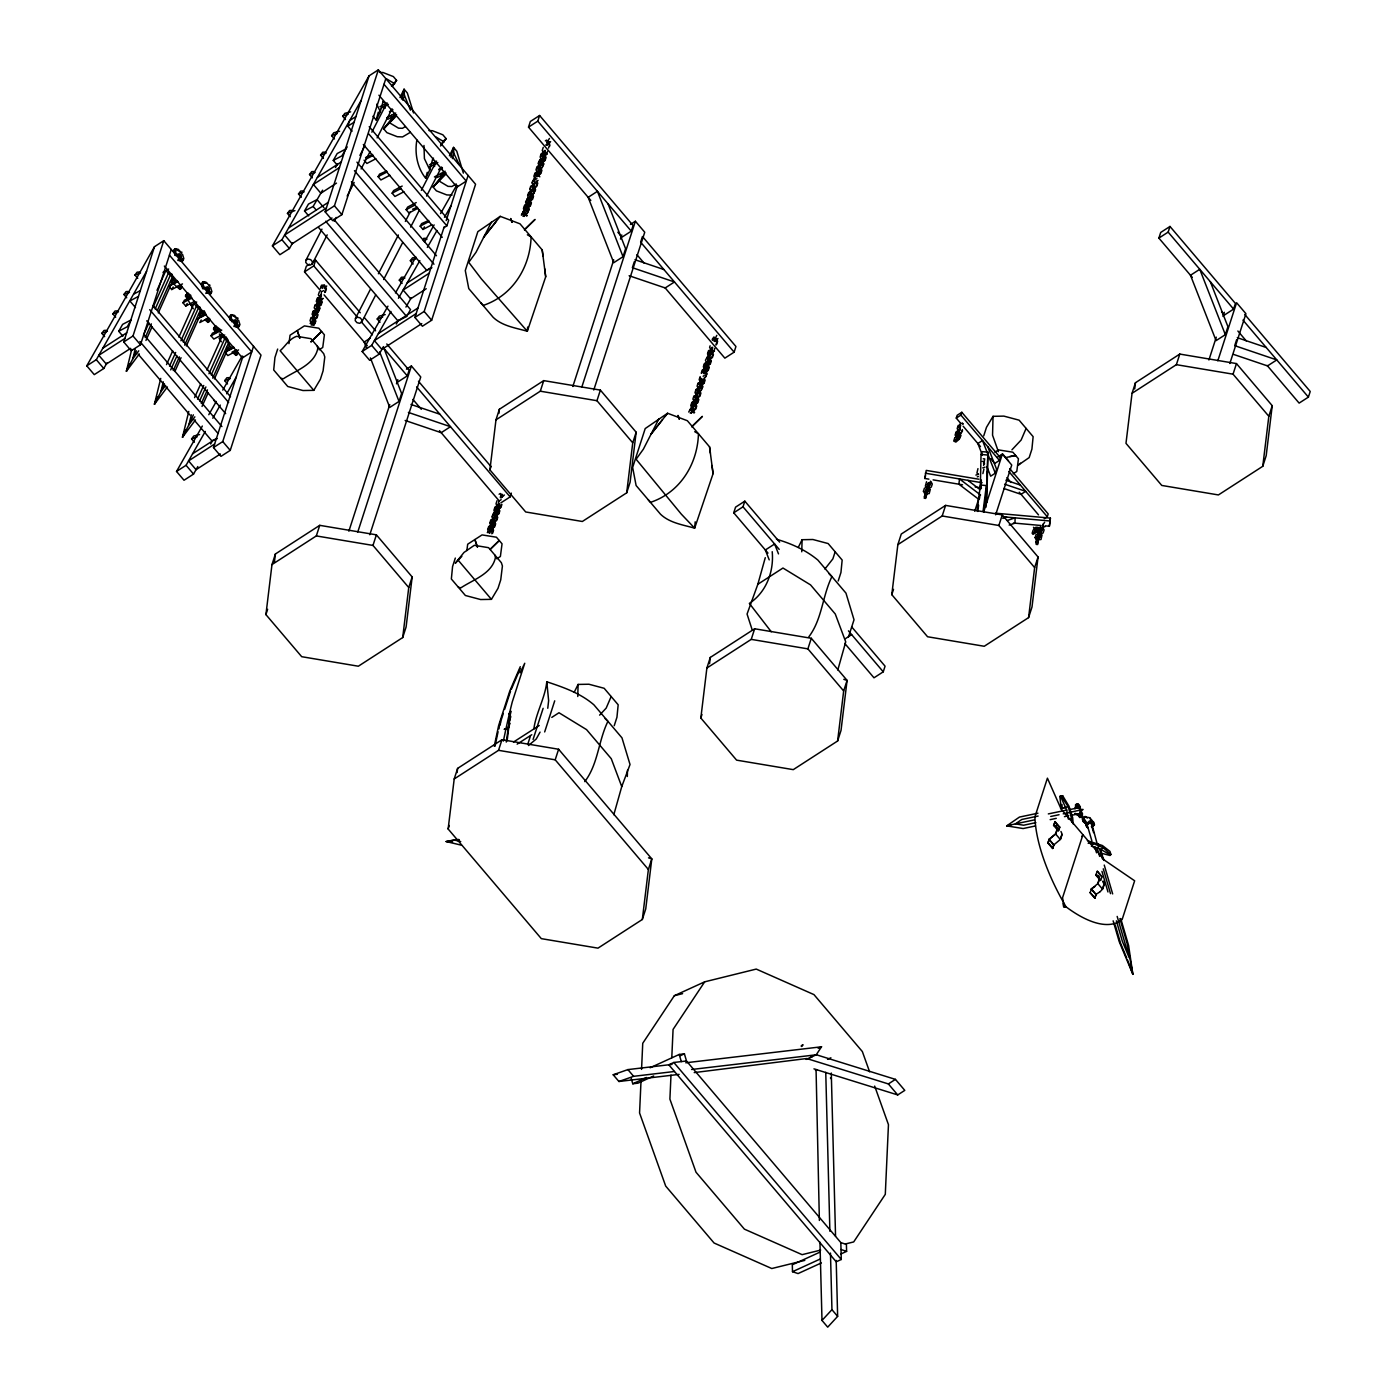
<?xml version="1.0" encoding="UTF-8"?>
<svg xmlns="http://www.w3.org/2000/svg" width="1397" height="1397" viewBox="0 0 1397 1397"><rect width="100%" height="100%" fill="white"/><g stroke="black" fill="none" stroke-linecap="round" stroke-linejoin="round"><path stroke-width="1.5" d="M1076.249 804.393L1076.284 808.217L1070.451 809.439M1082.099 813.037L1082.029 816.11L1078.886 814.014L1081.051 817.07M1082.431 813.281L1082.361 816.791L1079.689 817.524L1077.524 814.468L1080.684 816.547M980.292 488.775L981.043 454.444L981.951 451.633L987.906 452.157L986.823 502.344M981.148 488.706L981.34 479.992M983.907 469.182L982.877 473.618M985.863 507.338L987.906 452.157M1038.041 537.129L1039.42 529.515L1041.167 530.441L1040.782 534.946M1040.119 530.65L1040.503 526.163M1043.245 523.98L1042.878 528.468M1045.148 525.866L1049.374 526.232L1050.404 518.112L995.415 513.188M1050.404 518.112L1049.374 526.232M627.305 776.522L627.48 770.253M641.048 1080.3L639.564 1112.972L665.688 1186.07L714.077 1243.016L771.79 1268.528L804.794 1260.373M641.555 1069.404L642.742 1043.28L674.349 995.694L704.682 981.829L756.248 969.081L813.962 994.612L862.351 1051.557L869.615 1071.848M670.997 1075.149L669.896 1099.107L696.003 1172.205L744.409 1229.15L802.122 1254.663L820.685 1250.088M671.782 1057.721L673.075 1029.414L704.682 981.829M1060.515 796.22L1066.697 810.068L1068.338 819.061L1071.709 817.943L1068.041 806.471L1061.179 795.993L1059.834 796.447L1061.283 808.723L1068.041 806.471M416.882 140.032C414.49 153.111 417.266 167.832 425.666 178.24L429.787 169.875L432.651 159.241M423.972 145.463L424.409 158.612L429.787 169.875M527.664 327.02L527.315 331.246C515.598 327.928 502.239 326.042 493.158 317.311L468.763 288.603L465.288 270.547L477.844 231.658L500.231 216.343L519.998 223.817L542.211 249.941L543.031 256.262M695.2 521.814L694.658 528.153C682.941 524.835 669.6 522.949 660.519 514.218L636.106 485.51L632.649 467.454L645.204 428.565L667.574 413.25L687.359 420.724L709.554 446.848L710.392 453.169M321.956 229.143L305.978 260.174L305.751 262.426L307.497 264.487L310.169 265.116L312.23 263.963L327.195 234.871M312.23 263.963L312.439 261.71L310.71 259.667L308.021 259.021L305.978 260.174M370.415 289.284L355.449 318.376L355.222 320.629L356.968 322.672L359.64 323.318L361.683 322.166L375.671 295.011M361.683 322.166L361.91 319.913L360.164 317.87L357.492 317.224L355.449 318.376M384.367 108.337L384.629 105.578L387.144 104.181M384.908 106.242L385.066 104.758M385.101 108.267L385.328 105.997L387.371 104.862M433.838 166.54L434.1 163.781L435.829 163.641M434.38 164.444L434.519 162.96M434.572 166.47L434.799 164.2L436.842 163.065M547.764 708.262L548.637 700.613L546.786 681.788C563.393 687.289 580.349 693.139 593.882 704.804L621.979 737.86L630.03 764.508L621.752 786.598L613.807 814.73M265.919 614.61L271.978 564.58L275.401 553.98L319.738 525.342L376.387 534.841L412.167 576.944L406.108 626.974L402.703 637.556L358.348 666.212L301.7 656.695L265.919 614.61L267.63 609.302M274.388 562.327L275.401 553.98M402.703 637.556L408.745 587.526L412.167 576.944M489.91 469.881L495.97 419.851L499.375 409.269L543.73 380.613L600.378 390.112L636.159 432.214L630.099 482.244L626.694 492.827L582.339 521.483L525.691 511.966L489.91 469.881L491.046 466.354M448.14 828.997L454.2 778.967L457.622 768.385L501.96 739.729L558.608 749.246L651.805 858.876L645.746 908.906L642.323 919.488L597.986 948.144L541.32 938.644L448.14 828.997L449.275 825.47M498.886 413.425L499.375 409.269M457.116 772.558L457.622 768.385M498.991 728.867L499.393 725.584M500.213 725.113L500.597 721.847M506.273 742.086L510.743 710.951L507.146 740.689M626.694 492.827L632.736 442.797L636.159 432.214M642.323 919.488L648.383 869.475L651.805 858.876L648.505 857.845M700.84 718.041L706.882 668.01L710.305 657.428L754.659 628.772L811.308 638.289L847.088 680.391L841.029 730.404L837.606 741.004L793.269 769.642L736.603 760.143L700.84 718.041L701.975 714.513M709.554 663.68L710.305 657.428M837.606 741.004L843.666 690.974L847.088 680.391L843.788 679.344M891.792 594.651L897.852 544.638L901.275 534.038L945.612 505.4L1002.278 514.899L1038.058 557.001L1031.999 607.014L1028.576 617.614L984.239 646.27L927.573 636.753L891.792 594.651L893.504 589.359M928.9 479.154L924.692 478.455L926.246 470.405L978.826 479.223M926.211 490.923L927.94 483.362L930.123 483.886M928.289 484.462L928.516 482.611M928.778 489.212L928.621 490.522L926.875 489.701M1028.576 617.614L1034.636 567.584L1038.058 557.001M1132.041 393.308L1125.982 443.338L1161.763 485.44L1218.411 494.94L1262.766 466.301L1266.188 455.701L1272.23 405.689L1236.467 363.587L1179.801 354.07L1135.464 382.726L1132.041 393.308L1176.379 364.669L1179.801 354.07M1134.696 388.977L1135.464 382.726M1262.766 466.301L1268.825 416.271L1272.23 405.689M977.097 510.953L980.38 485.021L986.334 485.562L983.051 511.494M977.813 511.459L978.616 505.138M979.419 498.834L979.943 494.625M983.767 511.983L986.177 493.054M1037.325 538.805L1036.33 542.769L1037.814 542.909L1038.687 537.723L1037.342 538.037M1041.865 528.764L1042.057 527.333M288.952 343.627L290.052 335.193L304.424 325.903L318.795 328.208L324.401 334.809L322.742 347.469L319.145 349.791M466.86 550.523L467.698 544.201L482.052 534.911L496.441 537.216L502.047 543.817L500.388 556.477L496.791 558.8M1085.661 825.278L1086.202 824.195L1083.548 821.471L1082.658 818.171L1084.666 816.931L1090.131 817.751L1097.221 844.05M577.764 696.509L578.096 684.425L588.905 684.233L604.15 688.284L618.173 704.787L616.95 717.237L614.226 725.707M801.756 551.798L802.088 539.713L812.897 539.504L828.142 543.555L842.164 560.057L840.942 572.508L838.2 580.977M925.547 492.617L924.465 496.581L925.949 496.826L927.084 491.674L925.652 491.849M927.189 492.704L925.687 498.415L924.203 498.17L925.844 489.823L928.027 490.364L929.162 485.213L927.73 485.388M930.158 482.698L930.437 481.267M546.786 681.788C545.04 698.221 536.011 712.627 533.846 729.007M752.197 629.907L747.063 614.051L757.838 584.278L765.277 557.665M494.259 746.155L498.659 725.462L509.783 691.026L520.278 666.666M494.992 746.277L498.065 731.801M131.72 349.39L126.376 371.288L139.351 353.947M135.247 348.831L132.82 358.785L126.376 371.288L129.17 363.849M160.742 378.412L154.421 404.292L167.396 386.952M163.292 381.835L160.865 391.789L154.421 404.292L157.215 396.835M188.787 411.416L182.466 437.296L195.458 419.956M191.337 414.839L188.909 424.793L182.466 437.296L185.26 429.839M372.964 116.23L376.195 120.037L378.325 112.144M376.195 120.037L380.333 111.673L383.197 101.055M401.428 99.065L404.082 89.198L407.33 93.005L413.547 112.965M402.93 100.409L404.362 95.101L404.082 89.198L399.961 97.563M425.666 178.24L427.255 172.32M450.899 157.267L453.554 147.401L456.784 151.208L463.367 173.106M452.401 158.612L453.833 153.303L453.554 147.401L449.432 155.766M542.211 249.941L545.703 276.781L527.315 331.246L481.336 278.841L468.746 262.339L476.01 252.298L491.552 221.948M709.554 446.848L713.064 473.688L694.658 528.153L681.282 514.096L636.106 459.246L643.353 449.205L658.913 418.856M171.255 249.487L140.486 344.78L131.213 350.769L123.739 341.968L154.508 246.675L163.781 240.686L261.012 355.1L230.243 450.375L220.97 456.365L213.479 447.564L242.938 356.375M123.739 341.968L132.994 335.979L163.781 240.686M213.479 447.564L222.752 441.574L253.538 346.299M352.079 131.213L347.836 126.236L349.669 120.579L355.921 116.545M277.671 349.058L274.93 357.527L273.707 369.978L287.73 386.48L302.974 390.531L313.801 390.339L320.367 379.303L323.091 370.834L324.785 356.968L323.72 353.703L310.955 338.685L296.67 336.293C288.987 338.982 285.774 345.88 280.133 350.734L313.801 390.339M321.258 291.571L304.511 271.874L306.345 266.216L309.435 264.225M385.816 78.651L341.898 214.632L332.626 220.621L325.152 211.82L369.07 75.84L378.343 69.85L475.574 184.247L431.656 320.245L422.383 326.234L414.909 317.433L444.194 226.768M304.511 271.874L313.784 265.884L315.617 260.226L360.269 312.771M325.152 211.82L334.424 205.83L378.343 69.85M319.389 291.711L318.376 294.837L322.201 301.839L321.188 304.948L318.533 305.192M320.472 288.358L321.467 285.25L324.139 285.005L326.374 288.9L325.361 292.008M311.234 318.673L315.163 314.168L317.311 315.216L316.298 318.341L312.876 321.275M313.819 310.658L312.823 313.766L313.749 314.866M315.408 305.733L319.354 301.246L321.485 302.293L320.472 305.402L317.049 308.335M318.01 297.718L316.997 300.826L317.94 301.927M321.17 287.904L321.677 286.333M313.033 318.219L312.212 320.751L314.081 322.951M317.206 305.297L316.386 307.829L318.254 310.029M321.38 292.357L321.066 296.164M322.655 288.428L323.475 285.896L322.305 286.647L324.75 285.355M315.425 312.561L315.827 311.287M315.128 315.163L313.33 318.726M321.38 295.762L320.577 298.294L318.254 299.796M313.33 322.445L313.731 321.17M319.599 303.044L319.511 300.495L318.132 299.569L319.302 298.818L318.481 301.35L320.35 303.551M314.22 324.803L315.216 321.694L314.29 320.594L311.444 321.694M324.663 292.479L325.658 289.354L324.733 288.253M271.978 564.58L316.316 535.924L319.738 525.342M446.184 220.586L457.5 185.539M443.862 227.798L446.865 225.843L448.699 220.202L369.21 126.673M348.866 531.209L389.763 404.589M396.469 383.826L397.813 379.67M414.909 317.433L424.182 311.444L468.1 175.446M370.38 357.894L389.763 407.418L399.036 401.428L401.603 393.448L384.018 348.517M398.005 381.87L407.278 375.88L409.111 370.24L386.777 343.959M357.772 532.03L411.399 365.962L420.759 376.963L369.803 534.737M408.745 587.526L372.982 545.424L376.387 534.841M590.809 200.435L528.503 127.144L530.336 121.487L539.609 115.497L633.103 225.511L631.269 231.151L621.997 237.141L617.823 232.216M528.503 127.144L537.775 121.155L539.609 115.497M521.36 215.121L523.526 211.244L527.28 215.644M543.258 147.331L542.263 150.457L546.07 157.459L545.057 160.568L542.403 160.812M522.076 214.649L523.089 211.541L527.717 208.537L528.66 209.637L527.647 212.763L524.224 215.697M526.25 201.709L527.263 198.601L531.89 195.615L532.833 196.715L531.82 199.823L528.398 202.757M528.345 195.248L529.358 192.14L533.986 189.136L534.929 190.236L533.916 193.362L530.476 196.296M530.93 187.233L534.876 182.728L537.007 183.775L536.011 186.884L532.571 189.835M532.519 182.326L535.313 177.314M534.614 175.847L535.61 172.739L540.255 169.736L541.18 170.836L540.185 173.961L536.745 176.895M536.692 169.386L537.199 167.832M538.788 162.925L539.801 159.799L544.428 156.813L545.371 157.913L544.359 161.022L540.918 163.955M540.883 156.447L541.879 153.338L545.319 150.405M526.459 206.18L525.639 208.712L527.507 210.912M530.633 193.24L529.83 195.772L531.698 197.972M532.728 186.779L532.414 190.586M536.081 176.371L536.902 173.839L535.75 174.59L537.112 175.516M538.998 167.378L538.177 169.91L540.045 172.11M543.171 154.438L542.35 156.97L544.219 159.171M547.345 141.516L547.03 145.323M530.947 194.043L531.349 192.786M547.659 142.319L548.061 141.045M528.555 203.106L526.075 207.105M534.824 183.723L533.025 187.268M541.093 164.322L539.294 167.867M545.267 151.382L542.787 155.381M549.44 138.443L546.96 142.442M526.774 210.388L527.175 209.131M533.025 190.987L532.938 188.455M539.294 171.587L538.666 168.408M543.468 158.664L543.887 157.39M547.449 151.435L546.454 154.561L543.014 157.494M548.532 148.082L549.545 144.974L548.602 143.874L545.756 144.991M549.737 146.074L549.335 142.18L546.506 140.119L545.354 140.87M455.317 558.067L452.576 566.536L451.353 578.987L465.376 595.489L480.62 599.54L491.43 599.348L498.013 588.312L500.737 579.842L502.414 565.977L501.366 562.712L488.601 547.694L474.316 545.301L463.996 552.444L455.317 563.235L461.848 556.32M497.018 500.72L496.022 503.846L499.829 510.848L498.834 513.956L496.162 514.201M488.374 529.236L489.387 526.128L494.014 523.124L494.957 524.224L493.944 527.35L490.504 530.284M492.547 516.314L493.56 513.188L498.188 510.202L499.131 511.302L498.118 514.41L494.695 517.344M499.026 501.366L498.205 503.898L500.074 506.098L498.921 506.849M500.301 497.437L501.104 494.905M489.858 533.165L490.679 530.633L491.604 531.733L489.858 529.76L490.661 527.228L489.509 527.979L490.888 528.904M494.852 517.711L494.032 520.243L491.709 521.727M493.054 524.975L493.473 523.718M499.323 505.574L499.742 504.317M491.849 533.811L492.862 530.703L491.919 529.603L487.291 532.589M501.209 504.823L500.213 507.949L496.773 510.883M492.565 533.357L493.56 530.231L489.753 523.229L490.766 520.121L493.42 519.876M501.925 504.369L500.912 507.495L498.258 507.722M495.97 419.851L540.307 391.195L543.73 380.613M500.859 502.885L510.132 496.895L511.337 493.124M572.84 386.498L613.754 259.859M620.46 239.097L621.787 234.94M623.027 256.699L597.427 191.337L588.154 197.326L613.754 262.688L623.027 256.699L625.594 248.718L608.009 203.787M581.746 387.301L635.391 221.232L644.75 232.234L593.777 390.007M634.308 261.71L632.37 267.7L674.454 281.967L665.199 287.957L629.121 275.733M632.736 442.797L596.956 400.712L600.378 390.112M500.056 723.559L503.322 713.43M504.631 709.379L510.516 691.148M454.2 778.967L498.537 750.329L501.96 739.729M508.718 721.655L510.307 716.766L509.014 713.413M509.137 721.812L510.761 716.801L509.451 713.413M509.503 723.297L507.932 728.186L504.3 729.147M509.957 723.332L508.351 728.343L504.422 729.391M527.717 744.391L530.371 736.167M533.078 739.432L543.136 708.314M544.673 731.941L554.714 700.823M648.383 869.475L555.203 759.828L558.608 749.246M688.721 412.028L690.886 408.151L694.623 412.552M700.176 376.579L699.164 379.687L702.988 386.69L700.823 390.549M701.259 373.226L702.272 370.1L704.926 369.873M710.113 345.792L709.606 347.364L713.43 354.367L712.418 357.475L709.763 357.719M712.208 339.331L713.867 337.026L716.696 339.087L717.604 341.427L716.591 344.535M689.943 410.002L693.872 405.497L696.02 406.544L695.008 409.67L691.567 412.604M692.528 401.969L691.532 405.095L692.458 406.195M694.117 397.062L698.046 392.574L700.194 393.622L699.181 396.731L695.758 399.664M696.701 389.047L695.706 392.155L696.632 393.255M698.29 384.14L702.22 379.635L704.367 380.683L703.355 383.791L699.932 386.742M700.386 377.661L700.805 380.333M701.975 372.755L702.97 369.646L707.615 366.643L708.541 367.743L707.546 370.869L704.105 373.802M706.655 358.261L710.584 353.773L712.714 354.821L711.719 357.929L708.279 360.863M709.239 350.245L708.227 353.354L709.17 354.454M712.418 340.431L712.907 338.877M697.994 390.147L697.679 393.954M700.089 383.686L699.268 386.218L701.137 388.418M701.765 378.482L701.853 381.032L703.232 381.94M703.442 373.278L704.263 370.746M710.532 351.346L710.217 355.152M713.884 340.955L714.705 338.423M698.29 390.95L698.71 389.693M715.002 339.227L715.421 337.952M693.82 406.492L692.999 409.024L690.694 410.508M697.994 393.552L697.19 396.084L694.868 397.586M710.532 354.751L709.711 357.283L707.406 358.785M712.627 348.29L710.147 352.288M716.801 335.35L715.002 338.912M705.45 377.33L706.463 374.221L704.315 373.174M714.81 348.342L713.797 351.468L710.375 354.401M715.893 345.007L716.905 341.881L714.758 340.833M611.17 696.527L606.176 708.122L599.61 715.142M734.124 352.166L735.94 346.508L642.445 236.512L640.629 242.152L734.124 352.166L724.851 358.156L664.85 287.555M767.983 553.09L733.739 512.804L735.555 507.146L744.828 501.156L779.631 542.123M733.739 512.804L743.012 506.814L744.828 501.156M706.882 668.01L751.237 639.372L754.659 628.772M835.162 551.798L832.874 558.87L824.911 569.016M843.666 690.974L807.885 648.872L811.308 638.289M837.798 670.001L845.726 641.869L835.266 613.982L810.539 584.889L782.966 568.038L757.838 584.278M848.468 636.98L854.021 619.779L845.971 593.131L817.874 560.075C805.859 550.086 791.313 543.538 776.47 539.225M924.692 478.455L925.617 475.626M926.525 481.721L925.355 486.139L926.979 487.378M930.873 482.751L930.053 485.283L927.102 484.794M960.385 422.959L956.264 418.105L957.172 415.276L961.817 412.29L1000.322 457.605L999.414 460.416L994.786 463.42L990.648 458.565M956.264 418.105L960.909 415.101L961.817 412.29M955.81 434.572L956.823 431.446L960.245 428.512M957.905 428.111L960.699 423.099M958.115 432.546L957.294 435.078L959.163 437.278M960.193 429.508L958.394 433.053M958.412 436.772L958.813 435.497M844.731 643.406L873.981 677.807L883.253 671.817L885.069 666.177L851.646 626.851M962.393 429.56L961.38 432.668L957.94 435.62M962.585 430.66L960.926 432.965L959.425 432.459M897.852 544.638L942.189 515.982L945.612 505.4M983.75 435.829L986.474 427.342L993.04 416.323L1003.867 416.114L1019.112 420.165L1033.134 436.667L1031.912 449.118L1029.17 457.587L1018.081 465.253L1020.474 463.21M977.952 468.641L976.922 473.077L978.546 474.159M983.593 465.393L984.414 462.861L984.396 464.188L983.505 463.594M974.722 511.302L979.419 496.791M986.788 473.967L988.133 469.811M986.893 466.581L990.648 476.185L995.293 473.199L996.585 469.2L987.784 446.743M983.628 512.123L1002.4 454.025L1011.742 465.026L995.659 514.812M1026.114 428.425L1021.137 440.02L1011.934 449.817M1034.636 567.584L998.855 525.482L1002.278 514.899M1037.045 537.548L1038.669 535.872L1040.433 536.535L1040.468 535.226L1039.647 537.758L1036.679 537.478M1042.459 526.058L1042.861 524.801M1042.546 528.747L1041.743 531.279L1038.757 531.017M1044.642 522.286L1042.616 525.22M1044.188 518.741L1047.279 516.733L1048.187 513.921L1009.682 468.606M1192.305 277.409L1158.881 238.101L1160.715 232.443L1169.987 226.454L1235.419 303.463L1233.603 309.104L1224.331 315.093L1221.554 311.828M1158.881 238.101L1168.154 232.112L1169.987 226.454M1054.054 844.748L1052.57 848.503L1047.907 843.002L1049.112 839.265L1055.573 833.922L1057.145 829.032L1055.94 826.273L1053.582 825.417L1055.084 821.611L1059.764 827.111L1058.629 830.639M1047.907 843.002L1049.391 839.248L1055.888 833.782L1057.512 828.77L1056.289 825.976L1053.949 825.138L1055.084 821.611M1208.911 359.989L1216.281 337.166M1222.986 316.421L1224.331 312.282M1052.57 848.503L1053.775 844.766L1049.112 839.265M1059.764 827.111L1058.28 830.866L1053.6 825.365M1061.825 834.533L1060.236 839.422L1055.573 833.922M1225.344 334.651L1199.761 269.289L1190.488 275.279L1216.089 340.641L1225.344 334.651L1227.928 326.671L1210.343 281.74M1217.817 360.81L1236.589 302.712L1245.932 313.714L1229.849 363.499M1236.642 339.663L1234.704 345.653L1276.788 359.92L1267.516 365.909L1233.446 354.367M1268.825 416.271L1233.045 374.169L1236.467 363.587M1096.261 894.394L1094.777 898.149L1090.097 892.648L1091.581 888.894M1100.819 880.285L1101.954 876.757L1097.291 871.257L1095.772 875.063L1100.469 880.512M1094.777 898.149L1095.981 894.412L1099.491 892.142M1267.096 365.42L1299.123 403.104L1308.395 397.115L1310.229 391.474L1244.779 314.465M432.738 160.044L433.489 158.088M511.319 689.28L520.208 668.657M173.333 251.46L174.293 249.33M174.852 248.998L173.892 251.128L175.236 255.441L176.738 254.603M173.874 251.844L175.411 248.666L178.362 249.399L180.423 251.827L175.812 249.382L175.795 255.11L174.468 250.796M157.005 290.332L165.824 270.669L172.39 276.99L175.69 282.665M152.867 307.742L168.653 272.607M136.4 350.822L132.82 358.785L138.757 350.839M143.542 334.896L148.903 322.951M155.154 309.016L170.347 275.192L172.041 274.179M177.803 260.436L181.924 252.159L180.248 252.211M145.218 337.533L151.347 323.86M157.494 310.186L172.39 276.99M180.475 259.004L178.624 255.424L176.563 255.005M145.952 340.431L152.133 326.654M158.298 312.893L173.315 279.47L170.486 281.146L179.881 289.389L182.064 286.385M182.693 259.231L181.75 261.361L178.799 260.628M183.286 258.183L182.309 261.029L179.043 260.069M193.327 308.807L185.487 295.989L187.669 292.986L190.918 295.466M187.111 293.318L186.045 295.658L188.665 298.329M185.487 295.989L187.669 292.986M201.919 284.848L202.897 282.002L205.848 282.735M166.522 364.617L172.687 350.857M178.868 337.096L193.886 303.673L200.435 309.994L203.735 315.67M207.21 293.073L208.921 291.938L209.48 289.162L207.454 286.787L203.84 288.114L202.513 283.783L203.456 281.67L206.407 282.404L208.467 284.831M169.526 366.136L175.655 352.463M180.929 340.746L196.698 305.594M203.473 288.673L204.783 287.607M164.444 383.826L160.865 391.789L165.632 385.432M170.696 369.891L176.948 355.956M183.199 342.021L198.391 308.196L200.085 307.183M205.848 293.44L209.969 285.163L208.869 284.883M173.263 370.537L179.392 356.864M184.666 345.146L200.435 309.994M208.52 292.008L207.978 292.968L210.93 293.684L211.873 291.571L210.545 287.258M174.887 371.462L181.051 357.702M186.36 345.897L201.36 312.474M211.331 291.187L210.528 292.986L208.223 292.41L208.537 290.628L204.608 288.009M210.353 294.034L211.314 291.903M207.926 322.393L210.109 319.372L207.926 322.393L204.8 319.651M209.55 319.721L208.485 322.061L206.11 318.865M215.767 332.73L213.531 328.994L214.597 326.654L215.714 325.972L220.586 329.709M215.155 326.322L214.09 328.662L216.71 331.333M213.531 328.994L215.714 325.972M230.383 315.338L229.422 317.468L230.33 320.332M230.942 315.006L229.999 317.119L230.889 320M229.964 317.852L231.518 314.674L234.452 315.39L236.53 317.817M194.567 397.621L200.749 383.861M206.931 370.1L221.931 336.677L219.312 334.005M197.571 399.14L203.718 385.467M208.974 373.75L224.76 338.598L221.931 336.677M232.828 320.611L231.518 321.677M193.38 414.839L188.909 424.793L194.864 416.847M199.631 400.904L205.9 386.969M211.261 375.025L226.454 341.2L228.13 340.187L225.877 336.729M233.893 326.444L238.031 318.167L236.914 317.887M201.308 403.541L207.454 389.868M212.711 378.15L228.497 342.998L224.76 338.598M236.564 325.012L234.713 321.432M202.041 406.422L208.223 392.662M214.405 378.901L229.405 345.478L228.497 342.998M239.393 324.174L237.839 327.369L234.888 326.636M239.358 324.907L238.416 327.02L235.464 326.304L236.896 323.598L234.871 321.205L231.902 321.1L230.557 316.787M232.845 352.655L235.971 355.397L238.154 352.376M1074.957 813.421L1076.755 814.399L1079.462 813.508L1080.352 811.622L1079.427 808.741L1077.628 807.763L1074.922 808.671M1079.654 813.77L1080.667 811.64L1079.671 808.531L1077.628 807.431M520.068 672.848L524.748 663.261L512.262 701.94A127.913 10.512 -80.5 0 0 503.391 741.074M574.272 692.161L578.096 684.425M798.263 547.432L802.088 539.713M359.885 155.434L364.879 145.742M371.864 132.174L386.305 104.059M334.18 221.302L336.188 217.426M347.172 196.086L354.157 182.501M361.142 168.932L370.135 151.47M377.12 137.901L392.086 108.809M378.395 273.76L398.372 234.975M405.357 221.407L410.351 211.698M421.335 190.376L435.305 163.222M383.651 279.505L402.615 242.659M410.613 227.135L419.589 209.672M426.574 196.104L441.557 167.011M540.063 732.115L536.221 739.013L528.468 745.527M106.993 362.853L103.78 368.494L94.263 374.64L86.771 365.839L154.508 246.675M86.771 365.839L96.306 359.693L146.58 271.245M118.71 331.264L122.604 324.383L131.213 319.861L127.302 326.723L118.71 331.264L122.884 336.188M177.89 281.548L168.932 286.263L171.726 289.563L173.193 286.996M194.707 301.35L185.749 306.065L182.955 302.765L184.421 300.198L191.459 297.09M185.749 306.065L187.215 303.498M201.238 320L199.771 322.567L208.747 317.852M222.769 334.354L213.811 339.069L210.999 335.769L212.466 333.185L219.504 330.094M292.637 242.903L289.423 248.544L279.889 254.708L272.415 245.907L369.07 75.84M272.415 245.907L281.932 239.743L361.142 100.409M308.72 215.906L304.529 210.982L308.44 204.102L317.032 199.579L324.017 207.786M337.463 165.335L333.272 160.411L337.183 153.548L345.775 149.008M304.529 210.982L313.138 206.442L322.602 190.167M335.437 167.57L337.585 163.816M347.207 146.86L341.863 155.888L333.272 160.411M392.26 86.457L396.608 80.397L393.378 76.591L383.022 72.522L379.478 72.382M197.815 466.563L193.537 474.089L184.02 480.254L176.528 471.453L202.338 426.05M208.782 414.699L216.308 401.463M222.769 390.112L242.118 356.078M176.528 471.453L186.063 465.288L205.307 431.429M212.798 418.244L220.289 405.078M226.698 393.779L236.337 376.841M210.65 443.984L212.798 440.23M389.868 175.254L380.91 179.969L378.116 176.668L379.582 174.101L386.62 170.993M403.908 191.756L394.932 196.471L392.138 193.17L393.605 190.586L402.196 186.063M440.509 146.021L446.08 138.6L442.849 134.793L432.476 130.724L428.949 130.585M417.93 208.258L408.954 212.973L406.16 209.672L407.627 207.088L416.219 202.565M431.952 224.76L422.994 229.475L420.183 226.174L421.65 223.59L428.687 220.482M422.994 229.475L424.444 226.89M383.459 346.613L379.181 354.157L369.646 360.304L362.172 351.503L387.947 306.153M395.456 292.933L415.869 257.031M424.461 241.908L434.118 224.9M440.561 213.566L456.679 185.225M362.172 351.503L371.689 345.356L390.95 311.461M398.442 298.277L419.851 260.61M427.342 247.426L436.982 230.488M444.473 217.303L450.899 206.005M396.294 324.017L398.442 320.262M405.933 307.078L411.277 297.666M318.481 227.397L398.023 320.978L406.632 316.455L410.526 309.575L333.778 219.277M1081.889 836.506L1082.919 834.725L1062.541 897.8L1064.27 906.653L1066.051 906.845A127.913 51.34 57.1 0 0 1122.158 919.47L1134.643 880.791L1104.73 860.377L1061.109 809.055L1047.418 778.164L1034.915 816.843A127.913 51.34 57.1 0 0 1066.051 906.845L1063.693 907.037L1062.995 903.492M694.222 1072.599L806.715 1058.524L888.37 1083.932L897.712 1094.934L904.785 1090.376L895.442 1079.375L816.267 1054.735M806.121 1059.415L816.215 1054.805L821.541 1046.79L685.735 1062.785M819.375 1220.437L816.058 1069.526M584.784 781.622C598.248 763.932 598.318 740.881 607.939 721.323L605.145 718.599M808.776 636.892C822.222 619.203 822.309 596.152 831.931 576.594L829.137 573.87M830.848 1078.606L830.412 1077.925M137.762 278.352L134.95 275.052L137.116 272.153L139.194 272.048M126.708 297.788L123.914 294.488L126.079 291.589L128.157 291.484M115.672 317.206L112.86 313.906L115.025 311.007L117.121 310.92M104.618 336.642L101.824 333.342L103.989 330.443L106.067 330.356M345.478 119.548L342.684 116.248L344.849 113.349L350.664 111.83M334.442 138.967L331.63 135.666L333.796 132.767L339.611 131.266M323.388 158.402L320.594 155.102L322.759 152.203L324.837 152.116M312.352 177.838L309.54 174.538L311.706 171.639L313.784 171.534M301.298 197.274L298.504 193.973L300.669 191.075L302.747 190.97M290.262 216.692L287.45 213.392L289.616 210.493L291.711 210.406M227.519 383.948L224.707 380.648L226.873 377.749L228.951 377.661M194.375 442.238L191.581 438.937L193.746 436.039L199.561 434.537M413.145 264.016L410.351 260.715L412.517 257.816L414.595 257.712M402.109 283.434L399.298 280.133L401.463 277.235L403.541 277.147M380.019 322.305L377.207 319.005L379.373 316.106L385.188 314.587M496.372 221.215L483.519 237.42L500.231 216.343M662.44 419.746L650.88 434.327L667.574 413.25L665.007 416.498M391.509 86.09L396.608 80.397M410.334 132.331L402.563 136.923L397.272 136.714L386.917 132.645L383.686 128.838L396.102 116.23M440.963 144.293L446.08 138.6L442.919 141.499M452.034 195.126L446.743 194.916L436.388 190.848L433.14 187.041L445.573 174.433M1087.268 818.013L1085.12 816.442L1083.112 817.664L1083.915 820.458L1087.303 823.933L1083.758 818.118L1085.504 817.053M1087.093 823.2L1089.59 820.93L1092.14 821.995L1092.489 826.081M1087.669 827.478L1086.202 825.505L1087.984 823.532L1090.062 823.043L1092.541 824.981M1102.338 853.497L1110.004 855.47L1110.894 854.475L1102.966 847.577L1093.572 843.666L1091.336 846.128L1099.439 848.59L1110.44 854.981M1102.966 847.577L1100.749 850.04L1103.77 860.412M836.192 1260.426L837.641 1316.376L827.705 1327.15L821.995 1320.427L831.948 1309.67L830.464 1253.057M324.96 287.887L326.741 286.001M322.567 298.941L319.145 301.874M317.503 305.786L319.302 302.223L320.227 303.324L318.9 303.795M311.653 324.226L312.631 323.196M311.234 325.187L313.033 321.624L313.312 322.759M550.628 141.621L547.187 144.555M537.705 166.26L541.145 163.327L543.276 164.375L542.263 167.483L538.84 170.434M537.618 173.385L538.596 172.355M538.089 180.423L534.667 183.356M501.401 495.394L502.379 494.363M504.387 495.009L500.947 497.961M717.988 338.528L714.548 341.479M711.23 350.891L712.226 349.861M704.559 371.253L706.358 367.69L707.284 368.791L705.956 369.262M700.386 384.175L702.185 380.63L703.11 381.73L701.783 382.184M698.29 390.654L700.089 387.091L700.368 388.226M957.713 437.54L955.915 441.103C953.68 439.584 959.093 438.868 958.115 435.969L958.394 437.104M1036.103 529.777L1034.304 533.34C1032.069 531.82 1037.5 531.104 1036.504 528.206L1037.447 529.306L1035.683 527.315M1094.811 886.641L1091.301 888.911L1095.981 894.412L1091.232 889.121L1098.077 883.428L1099.701 878.416L1098.496 875.622L1095.789 875.011L1098.147 875.919L1099.334 878.678L1097.763 883.568L1102.443 889.068L1104.014 884.179L1102.827 881.42M1099.561 892.264L1102.757 888.929L1104.381 883.917L1103.159 881.123M311.007 341.951L321.607 331.508L311.094 341.689M524.451 229.911L535.034 219.451L524.539 229.632M490.155 549.475L499.235 540.517L490.242 549.231M691.794 426.818L702.394 416.358L691.882 426.539M347.836 126.236L354.105 122.185M317.398 177.367L341.252 161.947M339.436 167.588L313.382 184.439L320.856 193.24L336.485 183.129M102.819 348.22L126.69 332.8M288.655 227.938L328.208 202.39M124.874 338.441L98.82 355.275L106.294 364.076L130.619 348.359M326.374 208.031L284.639 234.993L292.113 243.794L332.032 218.002M312.526 262.234L315.617 260.226M322.34 291.397L323.493 290.646M319.791 295.832L321.432 294.784M545.162 153.46L546.314 152.71M323.283 298.487L320.611 298.714M547.153 154.107L544.498 154.334M315.617 308.772L318.464 307.654L319.389 308.754L318.394 311.863L314.954 314.814M317.94 312.16L320.105 308.3L316.281 301.298L317.294 298.172L319.965 297.945M541.809 167.78L543.974 163.92L540.237 159.52L538.072 163.379L541.896 170.382L540.883 173.507L538.229 173.734M533.986 178.921L531.82 182.78L535.627 189.782L533.462 193.642M535.767 179.357L536.919 178.606M533.654 181.051L534.824 180.3L534.492 184.125M313.766 325.099L315.932 321.223L312.107 314.22L313.12 311.112L315.774 310.867M530.249 194.183L532.728 190.184L533.776 191.511M407.138 282.98L431.009 267.56M528.45 205.184L529.603 204.433M429.193 273.201L403.139 290.035L410.613 298.836L426.242 288.742M522.792 216.116L525.639 214.998L526.564 216.098M527.193 213.043L529.358 209.183L525.551 202.181L527.717 198.322L531.454 202.722L530.441 205.83L527.787 206.075M370.345 338.057L364.18 342.055L366.503 347.993M378.412 333.534L417.947 307.986M192.576 453.815L216.448 438.396M416.131 313.627L374.396 340.606L381.87 349.407L421.789 323.598M214.632 444.036L188.56 460.888L196.051 469.689L220.377 453.973M406.44 369.175L411.399 365.962M630.431 224.446L635.391 221.232M711.038 348.359L712.68 347.312M714.513 351.014L711.841 351.241M499.113 494.259L500.266 493.508L503.095 495.568M499.969 500.405L501.139 499.655M706.201 367.341L709.624 364.39L710.636 361.282L709.693 360.182L705.066 363.185L704.053 366.293L704.996 367.394M499.078 503.793L495.638 506.727L494.643 509.835L495.568 510.935M706.253 369.768L707.406 369.018L705.537 366.817L706.358 364.285L706.009 365.315M495.9 508.805L498.205 507.303L499.026 504.771L499.305 505.906M703.128 376.264L704.28 375.514M704.996 377.627L707.161 373.75L703.355 366.747L704.35 363.639L707.022 363.395M702.01 380.263L703.651 379.216M698.5 387.161L701.346 386.043L702.272 387.144L701.277 390.269L697.836 393.203M492.6 523.823L496.04 520.871L497.035 517.763L496.11 516.663L491.465 519.667L490.469 522.775L491.395 523.875M492.355 525.743L493.7 525.272L492.757 524.172C493.752 527.071 488.321 527.787 490.557 529.306M492.652 526.25L493.805 525.499L491.936 523.299L492.757 520.767L492.425 521.797M694.326 400.101L697.173 398.983L698.098 400.083L697.086 403.192L693.663 406.143M692.772 404.047L695.095 402.546L695.916 400.013L696.195 401.149M690.153 413.023L692.982 411.905L693.925 413.006M960.49 426.591L959.145 427.063M958.848 439.426L961.014 435.567L957.189 428.565L958.202 425.439L960.857 425.212M513.52 742.034L539.225 725.514M551.798 717.394L558.975 712.749L586.548 729.618L611.275 758.711L621.752 786.598M517.152 744.147L531.751 734.735M994.874 452.226L998.471 449.904L1012.842 452.191L1018.448 458.792L1016.789 471.453L1013.192 473.775M997.423 457.238L1002.4 454.025M999.414 456.522L1002.889 454.269L1008.512 460.87M845.464 638.621L851.646 634.622M1036.557 527.228L1033.116 530.162L1032.121 533.27L1033.047 534.37L1037.692 531.384L1038.687 528.258L1037.761 527.158M1097.291 871.257L1101.954 876.757M1090.097 892.648L1095.126 897.922M888.37 1083.932L895.442 1079.375M1084.229 817.42L1082.221 818.659L1083.024 821.436L1086.202 824.195M1092.279 825.365L1093.851 824.405L1093.153 822.03M1091.389 826.343L1092.96 825.383M1093.607 825.837L1091.598 827.076L1092.681 823.863L1090.149 822.798L1085.888 825.487L1087.495 827.67L1086.936 825.819M176.039 254.551L179.41 253.783L181.435 256.157L180.859 258.934L179.165 260.069M175.236 255.441L178.764 255.197L180.789 257.589L179.357 260.296M163.012 272.345L168.653 269.01M207.402 293.3L208.834 290.593L206.808 288.201L203.281 288.446L201.936 284.132M191.057 305.349L196.698 302.014M235.272 326.077L236.966 324.942L237.525 322.166L235.499 319.791L232.146 320.559L231.099 317.189L231.902 315.373L234.469 316.019M224.742 335.001L219.102 338.353L221.372 341.811M237.019 353.057L236.53 355.065L234.155 351.869M405.34 126.603L402.458 128.314L398.529 128.157L389.99 123.041M456.243 183.95L451.93 186.517L448 186.36L439.461 181.243M390.549 110.38L391.579 109.804M391.02 110.922L392.278 110.223M438.99 169.142L440.02 168.583M442.168 167.605L440.911 168.304L442.081 169.683M440.492 169.124L441.749 168.426M379.949 106.678L387.126 102.907M381.189 108.128L388.349 104.356M389.414 111.708L392.994 109.822M386.777 117.767L395.735 113.035M387.999 119.216L396.608 114.676M365.543 157.599L372.58 154.491M365.874 159.223L373.051 155.451M375.845 158.752L366.887 163.466L364.093 160.166M133.745 294.069L140.329 290.611M138.443 296.408L129.851 300.931L135.474 307.567M177.436 280.587L172.547 282.561M378.116 176.668L387.074 171.953M171.726 289.563L182.483 283.905M429.42 164.881L436.597 161.109M428.862 167.291L437.82 162.558M182.955 302.765L191.913 298.05M392.138 193.17L401.096 188.455M438.885 169.91L442.465 168.024M445.206 171.237L434.45 176.913L437.471 177.419L446.08 172.879M205.481 313.592L200.592 315.565M196.977 319.267L205.935 314.552L204.172 310.798L198.549 314.15L201.674 316.892M406.16 209.672L415.119 204.957M417.459 207.28L412.586 209.253M210.999 335.769L221.756 330.111M420.183 226.174L429.141 221.459M226.489 349.687L233.526 346.596M233.98 347.556L225.022 352.271L227.833 355.571L238.573 349.914M232.024 352.149L236.337 349.896M431.917 267.7L426.766 270.424L351.415 181.767M213.916 440.352L217.356 438.536M1077.157 814.643L1075.603 813.438M650.111 1067.762L679.221 1054.456L684.408 1053.844L686.486 1060.987L840.837 1242.597L846.407 1244.465L846.599 1251.38L840.767 1254.052M680.514 1055.626L684.408 1053.844M686.486 1060.987L673.825 1062.471L668.779 1064.793L836.227 1261.805L841.273 1259.483L840.837 1242.597M631.217 1078.414L632.771 1083.775L646.514 1077.506M653.656 1075.987L637.958 1083.164L632.771 1083.775M818.171 1048.326L821.541 1046.79M827.53 1059.328L830.901 1057.791M815.464 1070.416L816.878 1069.788M819.777 1252.218L792.309 1264.774L792.501 1271.707L798.071 1273.575L821.366 1262.923M792.501 1271.707L819.969 1259.134M810.504 1057.651C816.058 1053.495 807.117 1058.891 811.971 1056.743M1081.854 809.946L1083.077 809.439L1063.204 813.857M342.684 116.248L348.29 114.117M331.63 135.666L337.236 133.553M320.594 155.102L326.2 152.989M309.54 174.538L315.146 172.407M298.504 193.973L304.109 191.843M287.45 213.392L294.924 210.563M134.95 275.052L140.556 272.921M123.914 294.488L129.519 292.357M112.86 313.906L118.466 311.793M101.824 333.342L107.429 331.211M423.553 238.381L425.631 238.293M423.256 240.563L426.993 239.149M410.351 260.715L415.957 258.585M399.298 280.133L404.903 278.02M377.207 319.005L382.813 316.875M224.707 380.648L230.313 378.535M191.581 438.937L197.187 436.824M679.152 1074.38L618.906 1081.488L613.196 1074.764L627.899 1069.596L672.044 1064.409M618.906 1081.488L633.609 1076.319L674.437 1071.499M982.737 467.89L984.972 467.157M975.874 475.102L978.092 474.369M977.236 476.866L978.441 476.447M1002.802 518.392L1006.678 517.1M1007.342 520.452L1015.095 517.85L1014.99 523.159L1009.158 525.097M1042.965 527.298L1045.183 526.564M1039.543 529.812L1041.638 529.48M1040.887 533.776L1043.105 533.025L1044.1 529.917L1042.511 527.507L1038.181 528.066L1037.15 532.501L1038.774 533.584M1061.301 796.15L1062.646 795.696L1069.019 806.261L1072.686 817.734L1073.158 823.916M1074.73 808.409L1078.03 807.344L1080.545 808.357L1081.54 811.465L1080.056 813.683L1076.755 814.73L1074.712 813.63M927.748 483.554L929.826 483.379M929.075 487.728L931.275 487.134L932.288 484.008L930.821 481.476M674.349 995.694L682.592 993.651M845.429 1243.959L853.689 1241.933L885.296 1194.348L888.457 1124.655L874.679 1086.08M1059.834 796.447L1062.646 795.696M1037.954 813.194L1019.461 817.07L1006.696 825.871L1023.128 828.543L1035.456 825.959M1060.55 808.461L1064.671 807.588M1077.017 805.091L1075.9 805.318L1075.515 808.147L1075.568 804.62L1077.558 804.113L1079.724 807.169M1038.111 816.058L1021.783 819.48L1015.409 823.881L1006.696 825.871L1010.712 825.138M1048.326 813.91L1066.697 810.068M1034.112 819.952L1015.409 823.881L1023.617 825.225L1035.858 822.641M1050.736 816.459L1059.048 814.73M1050.16 819.655L1056.272 818.363M1064.444 816.651L1068.53 815.796M1070.329 815.586L1078.117 813.945L1080.37 817.297M1005.7 457.57L1015.654 455.492L1009.752 456.522M456.732 839.457L446.149 841.553L461.516 845.202M458.845 839.44L446.149 841.553L452.558 842.059M613.196 1074.764L617.422 1074.276M691.62 1069.491L816.215 1054.805M543.45 158.979L543.171 157.844C544.166 160.76 538.736 161.458 540.971 162.978M539.277 171.918L538.998 170.783L538.177 173.315L535.872 174.817M536.954 176.266L538.159 176.214M530.912 197.78L530.65 196.645L529.83 199.177L527.507 200.679M526.739 210.703L526.459 209.585C527.455 212.484 522.041 213.182 524.259 214.701M317.486 309.82L317.206 308.702C318.202 311.601 312.771 312.299 315.006 313.819M708.104 358.837L708.436 357.824L707.615 360.356L709.379 362.329L708.436 361.229L707.633 363.761L705.31 365.246M961.974 423.431L963.214 424.129L962.289 423.029M501.174 497.315L502.361 497.262M496.599 508.857L496.93 507.827L496.11 510.359L497.873 512.332L496.93 511.232L496.127 513.764L493.805 515.266M1035.142 527.909L1036.347 527.856M459.264 840.103L454.968 840.208L460.731 841.588M1088.123 843.212L1093.572 843.666M981.043 454.444L986.998 454.985M983.244 458.775L984.728 458.897L983.855 464.083M982.266 461.429L984.379 461.621M1002.959 516.768L1049.479 520.941M1013.419 523.019L1040.905 525.482M1040.503 529.847L1041.987 529.969M1038.408 536.308L1039.909 536.431L1040.782 531.262L1039.438 531.558M1176.379 364.669L1233.045 374.169M540.307 391.195L596.956 400.712M925.338 473.216L982.108 482.751M933.109 479.87L962.55 484.811M975.176 486.924L981.48 487.972M942.189 515.982L998.855 525.482M316.316 535.924L372.982 545.424M751.237 639.372L807.885 648.872M498.537 750.329L555.203 759.828M1087.372 840.645L1102.373 845.517L1109.986 851.402L1110.894 854.475M280.727 378.238L283.294 378.814C295.623 370.589 314.22 364.879 317.765 348.709L317.346 346.194M458.373 587.246L460.923 587.823C473.269 579.598 491.866 573.888 495.411 557.717L494.975 555.203M182.483 259.982L179.934 259.964L182.867 260.698L183.828 258.567L182.483 254.254M206.424 283.015L203.857 282.386L203.054 284.185L204.102 287.555M205.289 283.067L202.338 282.334L201.378 284.464L202.722 288.777M238.573 325.972L236.023 325.972L238.974 326.688L239.917 324.575L238.59 320.262M813.945 1068.862L897.712 1094.934M841.011 1249.512L846.599 1251.38M1237.288 337.672L1266.206 347.486M543.835 153.565L541.18 153.792L540.168 156.918L541.076 159.258M539.661 166.487L536.989 166.732L535.994 169.84L539.801 176.843M537.566 172.966L534.911 173.193L533.898 176.319L534.807 178.641M533.392 185.888L530.738 186.133L529.725 189.241L533.532 196.244L532.536 199.369L529.865 199.596M534.056 186.674L536.71 186.43L537.723 183.321L536.797 180.981M531.297 192.367L528.642 192.594L527.629 195.72L528.555 198.042M528.223 200.731L528.555 199.701L528.241 203.508M527.123 205.289L524.469 205.534L523.456 208.642L524.364 210.982M634.954 259.72L663.889 269.534M959.861 427.115L960.193 426.085L959.879 429.892M958.779 431.673L956.107 431.917L955.111 435.026L957.347 438.92M711.195 350.472L708.523 350.699L707.528 353.825L708.436 356.165M707.668 364.18L710.34 363.936L711.335 360.828L707.598 356.427L705.433 360.286L709.257 367.289L708.244 370.415L705.59 370.642M1005.927 480.201L1020.404 485.108M1004.635 484.2L1025.677 491.325L1021.05 494.328L1003.832 488.496M700.753 382.795L698.081 383.04L697.086 386.148L700.892 393.151L699.897 396.277L697.225 396.521M701.399 383.581L704.071 383.337L705.066 380.228L704.158 377.889M698.657 389.274L696.003 389.501L694.99 392.627L698.814 399.629L697.802 402.738L695.147 402.982M696.579 395.735L693.907 395.98L692.895 399.088L696.719 406.09L695.706 409.199L693.052 409.443M695.566 397.639L695.916 396.608L695.095 399.14L696.963 401.341M694.484 402.196L691.829 402.441L690.817 405.549L691.725 407.889M693.488 404.117L693.82 403.087L693.506 406.894M691.393 410.578L691.725 409.548L691.41 413.355M317.87 304.406L315.198 304.651L314.203 307.759L318.01 314.762L317.014 317.887L314.342 318.114M313.696 317.346L311.025 317.573L310.029 320.699L312.928 325.361M310.099 323.301L311.601 323.807M410.962 404.449L439.898 414.245M408.378 412.429L450.48 426.696L441.208 432.686L405.13 420.462M497.594 506.954L494.94 507.181L493.927 510.307L494.852 512.647M494.503 515.318L494.852 514.306L494.032 516.838L495.079 518.758M494.084 520.662L496.738 520.417L497.751 517.309L494.014 512.909L491.849 516.768L495.656 523.77L494.643 526.896L491.988 527.123M491.325 526.355L488.671 526.582L487.658 529.707L488.583 532.03M487.745 532.309L489.247 532.816M1096.051 843.561L1098.409 844.539M383.232 101.824L385.135 102.68M527.368 234.801L531.104 236.879C530.214 267.159 512.716 295.623 483.187 305.419L480.952 302.957M694.728 431.708L698.448 433.786C697.574 464.066 680.077 492.53 650.531 502.326L648.313 499.864M386.166 78.616L394.705 83.733M435.637 136.819L444.176 141.935M186.622 295.326L189.975 297.544M214.667 328.33L219.713 331.665M967.894 480.358L980.013 489.596M980.572 494.992L959.529 478.961L958.883 484.183L978.319 498.991M925.006 491.255L927.957 491.744L929.424 483.606M226.593 347.155L229.719 349.896M1090.306 818.59L1092.559 820.912M1083.478 820.947L1087.093 824.527L1091.895 840.942M491.43 599.348L457.779 559.743M1168.154 232.112L1233.603 309.104M1242.946 320.105L1308.395 397.115M1237.864 331.019L1246.211 340.851M960.909 415.101L999.414 460.416M1008.756 471.418L1047.279 516.733M963.144 426.19L980.502 446.621M1006.888 477.652L1011.009 482.506M1019.269 492.215L1038.512 514.882M1035.736 531.157L1033.501 527.263M537.775 121.155L631.269 231.151M636.927 254.708L643.912 262.915M541.32 165.37L540.272 163.449L541.076 160.917L539.923 161.65L541.792 163.851M530.441 188.787L531.366 189.887M1054.735 821.82L1059.415 827.321M524.591 214.317L523.211 213.392L524.381 212.641L524.05 216.448M1049.042 839.475L1053.722 844.975L1060.567 839.283L1062.174 834.271L1060.969 831.477M1048.239 842.775L1052.919 848.276M384 84.291L466.266 181.104L457.011 187.093L378.919 95.206M743.012 506.814L779.212 549.405M848.433 630.85L883.253 671.817M368.773 133.955L446.865 225.843M363.342 144.467L442.255 237.315M771.249 631.758L749.351 603.399C766.342 592.223 774.06 571.46 772.209 551.693M356.934 162.139L436.475 255.738M354.436 170.661L433.978 264.243M334.424 205.83L341.898 214.632M424.182 311.444L431.656 320.245M313.138 206.442L315.932 209.725M325.693 221.232L406.632 316.455M364.46 317.695L375.618 330.827M418.454 381.241L491.028 466.615M313.784 265.884L357.038 316.77M361.229 321.694L372.405 334.843M383.564 347.975L407.278 375.88M416.638 386.882L510.132 496.895M281.932 239.743L289.423 248.544M371.689 345.356L379.181 354.157M324.052 294.854L367.306 345.757M412.936 399.437L421.318 409.286M439.461 430.643L499.462 501.244M315.32 313.434L313.958 312.509L315.111 311.758L314.796 315.565M233.893 315.739L235.953 318.167M169.439 255.145L251.704 351.939L242.432 357.929L164.34 266.059M153.006 305.524L230.505 396.713M149.723 309.663L228.637 402.511M146.755 320.839L225.668 413.687M213.671 400.083L216.465 403.384M143.769 334.634L221.913 426.574M139.875 341.497L218.019 433.454M132.994 335.979L140.486 344.78M222.752 441.574L230.243 450.375M138.233 354.244L189.87 414.996M194.061 419.921L212.204 441.26M96.306 359.693L103.78 368.494M186.063 465.288L193.537 474.089M673.825 1062.471L841.273 1259.483M627.899 1069.596L633.609 1076.319M831.948 1309.67L837.641 1316.376M229.405 345.478L231.78 348.674M178.065 285.861L180.44 289.057M1080.405 806.942L1078.24 803.886L1076.912 804.166L1076.86 807.693L1077.244 804.864L1078.362 804.637L1080.265 807.291M453.833 153.303L459.229 164.567M404.362 95.101L410.456 110.171M376.736 104.164L380.333 111.673M235.482 351.084L237.106 354.733M207.42 318.079L209.061 321.729M179.375 285.093L180.999 288.725M1126.698 957.975L1120.621 943.412L1115.208 924.866M995.293 473.199L982.493 440.509L977.865 443.513L982.37 455.038M711.806 347.416L712.295 348.691M778.496 553.893L774.619 543.992L765.346 549.981L769.223 559.883M544.446 150.509L544.935 151.784M528.764 201.378L529.271 202.652M379.652 351.904L399.036 401.428M1127.449 959.791L1132.88 974.338L1128.601 945.49L1120.726 918.528M679.326 419.117L678.034 415.415L679.309 419.222M477.495 546.978L474.875 539.556L477.425 547.17M299.849 337.969L297.229 330.548L299.779 338.161M1069.718 810.784L1070.172 812.216M998.418 451.702L992.551 435.218L993.04 416.323M1093.694 822.065L1094.497 824.859L1091.808 826.483L1093.607 832.647M1093.24 822.571L1094.061 825.348M1099.439 848.59L1102.443 858.893M1104.241 865.075L1112.658 893.923M1119.888 918.667L1127.1 943.394L1132.88 974.338L1119.189 941.578L1113.13 920.833M1097.675 843.561L1098.566 846.634L1097.239 848.119L1099.649 856.396M1103.263 868.812L1110.528 893.661M1117.163 916.415L1129.247 957.818L1122.402 941.438L1116.378 920.833M1094.724 846.634L1096.54 852.816M1101.954 871.361L1107.961 891.967M679.221 1054.456L681.299 1061.598M711.999 465.515L713.064 473.688M544.638 268.608L545.703 276.781M1061.947 804.393L1062.261 808.514M443.093 172.25L443.355 175.673L433.14 187.041L441.155 176.895L440.893 173.49M393.622 114.048L393.902 117.47L383.686 128.838L391.684 118.693L391.422 115.287M1071.709 817.943L1071.866 822.1M831.285 1073.018L835.546 1236.205M825.749 1072.337L829.888 1231.281M819.952 1242.177L821.995 1320.427M1035.09 537.635L1036.696 540.045L1041.009 539.504L1042.04 535.051L1040.416 533.968L1036.085 534.527L1035.09 537.635M1035.98 541.722L1036.207 544.393L1037.692 544.516L1038.809 536.116L1037.325 535.977L1035.98 541.722M923.434 491.29L924.884 493.84L929.197 493.595L930.35 489.177L926.648 487.588L924.43 488.182L923.434 491.29M525.167 205.062L524.172 208.188L526.302 209.236L529.742 206.285L530.738 203.176L528.607 202.128L525.167 205.062M954.727 437.925L953.714 441.033L955.862 442.081L959.285 439.147L960.298 436.021L958.167 434.973L954.727 437.925M801.476 1045.654C800.254 1048.658 805.615 1042.389 801.476 1045.654M511.983 222.21L510.673 218.508L511.948 222.315"/></g></svg>
